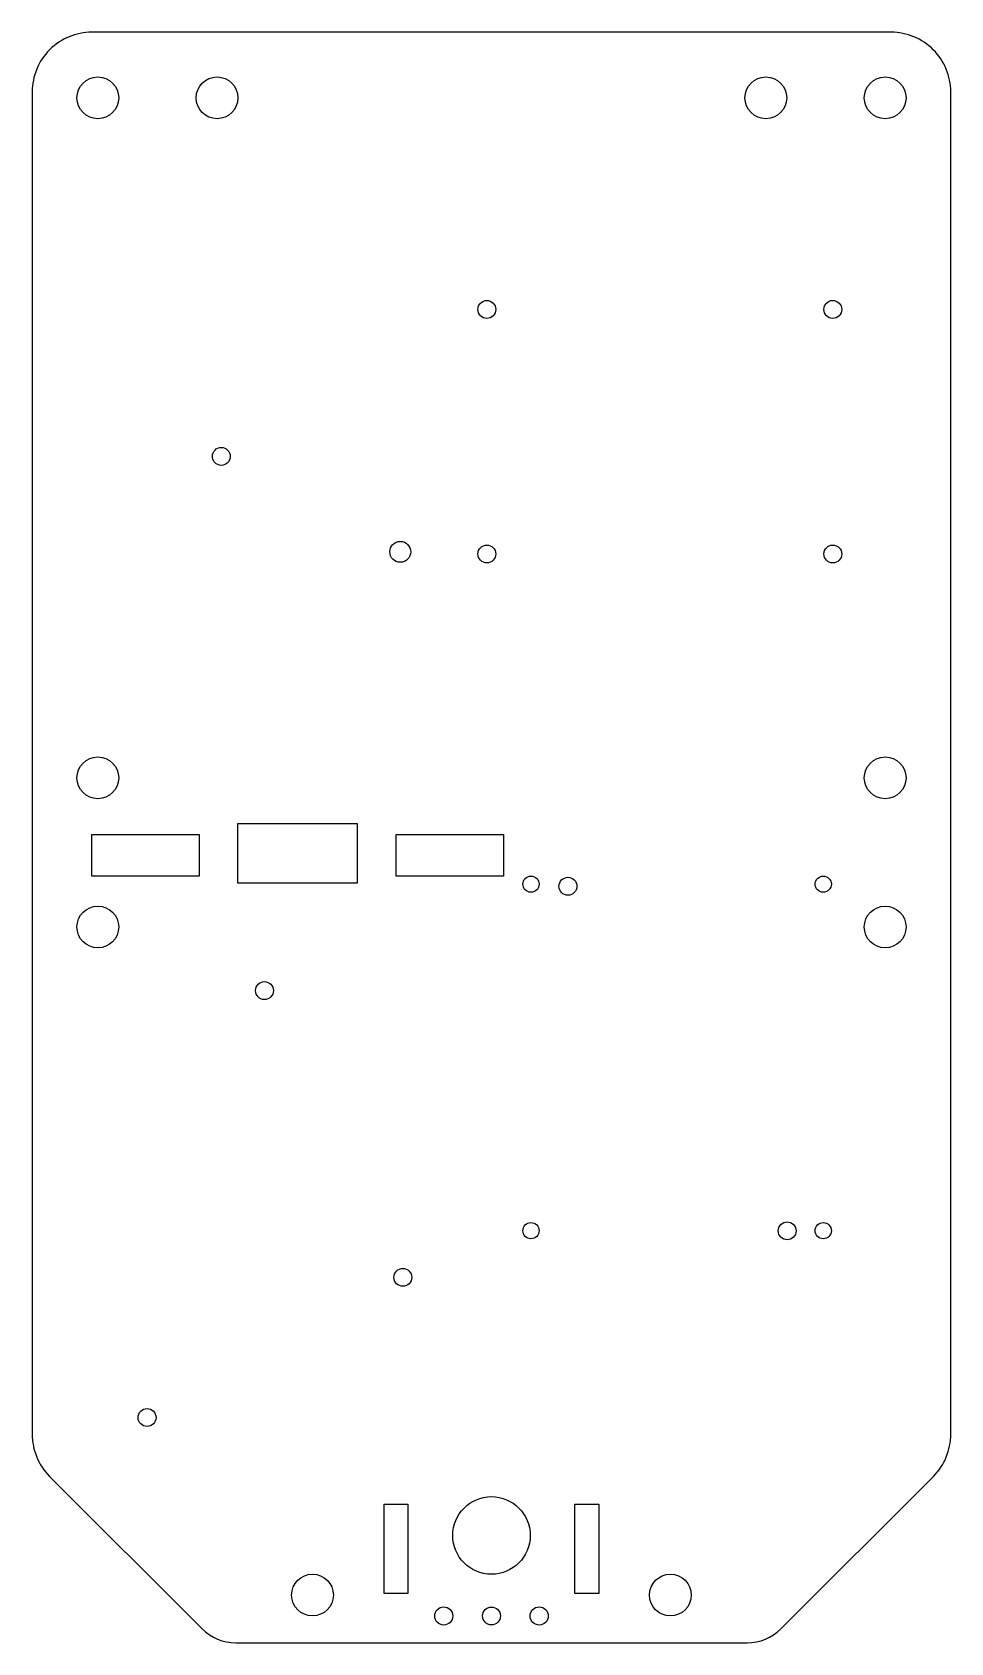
# Model space of a CAD drawing. Header units: millimetres. Extents: x -77 to 77, y -143 to 127.
import ezdxf

# ---------------------------------------------------------------- set-up
doc = ezdxf.new("R2010")
doc.units = ezdxf.units.MM
doc.layers.get('0').update_dxf_attribs({"linetype": 'CONTINUOUS'})

msp = doc.modelspace()

# ---------------------------------------------------------------- linework, layer by layer
msp.add_lwpolyline([(74.15, -115.34, 0.198912), (77.07, -108.27), (77.07, 116.76, 0.414214), (67.07, 126.76), (-66.93, 126.76, 0.414214), (-76.93, 116.76), (-76.93, -108.27, 0.198912), (-74, -115.34), (-48.44, -140.89, 0.198912), (-42.79, -143.24), (42.94, -143.24, 0.198912), (48.59, -140.89)], format="xyb", close=True)
for points in [[(-48.93, -7.74), (-48.93, -14.74), (-66.93, -14.74), (-66.93, -7.74)], [(-42.43, -15.91), (-42.43, -5.91), (-22.43, -5.91), (-22.43, -15.91)], [(-15.93, -14.74), (-15.93, -7.74), (2.07, -7.74), (2.07, -14.74)], [(-13.93, -120), (-13.93, -135), (-17.93, -135), (-17.93, -120)], [(14.07, -135), (14.07, -120), (18.07, -120), (18.07, -135)]]:
    msp.add_lwpolyline(points, close=True)
for centre, radius in [((-65.93, 115.76), 3.5), ((-45.93, 115.76), 3.5), ((46.07, 115.76), 3.5), ((66.07, 115.76), 3.5), ((-0.71, 80.29), 1.5), ((57.29, 80.29), 1.5), ((-45.22, 55.65), 1.5), ((-15.22, 39.65), 1.75), ((-0.71, 39.29), 1.5), ((57.29, 39.29), 1.5), ((-65.93, 1.76), 3.5), ((66.07, 1.76), 3.5), ((6.69, -16.06), 1.36), ((12.89, -16.41), 1.5), ((55.69, -16.06), 1.36), ((-65.93, -23.24), 3.5), ((66.07, -23.24), 3.5), ((-37.99, -33.9), 1.5), ((6.69, -74.15), 1.36), ((49.64, -74.18), 1.5), ((55.69, -74.15), 1.36), ((-14.79, -81.98), 1.5), ((-57.67, -105.48), 1.5), ((0.07, -125.24), 6.5), ((-29.93, -135.24), 3.5), ((30.07, -135.24), 3.5), ((-7.93, -138.74), 1.52), ((0.07, -138.74), 1.5), ((8.07, -138.74), 1.52)]:
    msp.add_circle(centre, radius)

doc.saveas('drawing.dxf')
